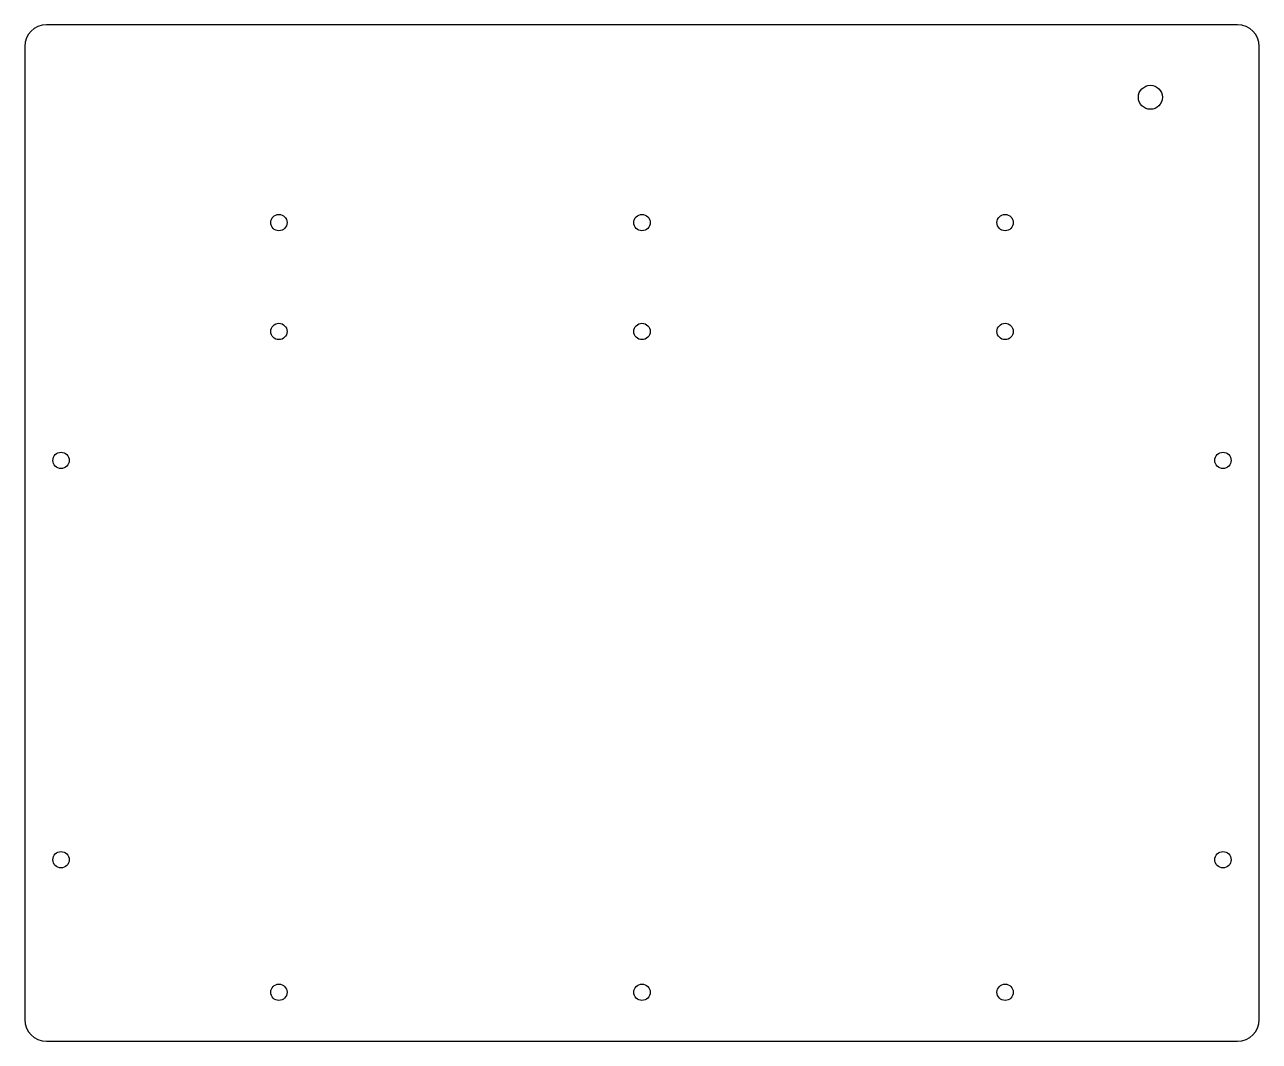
# Model space of a CAD drawing. Header units: millimetres. Extents: x -170 to 170, y 420 to 700.
import ezdxf

# ---------------------------------------------------------------- set-up
doc = ezdxf.new("R2010")
doc.units = ezdxf.units.MM
doc.layers.add('CUT', color=7, linetype='Continuous')

msp = doc.modelspace()

# ---------------------------------------------------------------- linework, layer by layer
at = {"layer": 'CUT'}
for p, q in [((164, 700, 0.5), (-164, 700, 0.5)), ((-170, 694, 0.5), (-170, 426, 0.5)), ((170, 426, 0.5), (170, 694, 0.5)), ((-164, 420, 0.5), (164, 420, 0.5))]:
    msp.add_line(p, q, dxfattribs=at)
for centre, radius in [((140, 680, 0.5), 3.3), ((-100, 645.5, 0.5), 2.25), ((0, 645.5, 0.5), 2.25), ((100, 645.5, 0.5), 2.25), ((-100, 615.5, 0.5), 2.25), ((0, 615.5, 0.5), 2.25), ((100, 615.5, 0.5), 2.25), ((-160, 580, 0.5), 2.25), ((160, 580, 0.5), 2.25), ((-160, 470, 0.5), 2.25), ((160, 470, 0.5), 2.25), ((-100, 433.5, 0.5), 2.25), ((0, 433.5, 0.5), 2.25), ((100, 433.5, 0.5), 2.25)]:
    msp.add_circle(centre, radius, dxfattribs=at)
for centre, start, end in [((-164, 694, 0.5), 90, 180), ((164, 694, 0.5), 0, 90), ((-164, 426, 0.5), 180, 270), ((164, 426, 0.5), -90, 0)]:
    msp.add_arc(centre, 6, start, end, dxfattribs=at)

doc.saveas('drawing.dxf')
